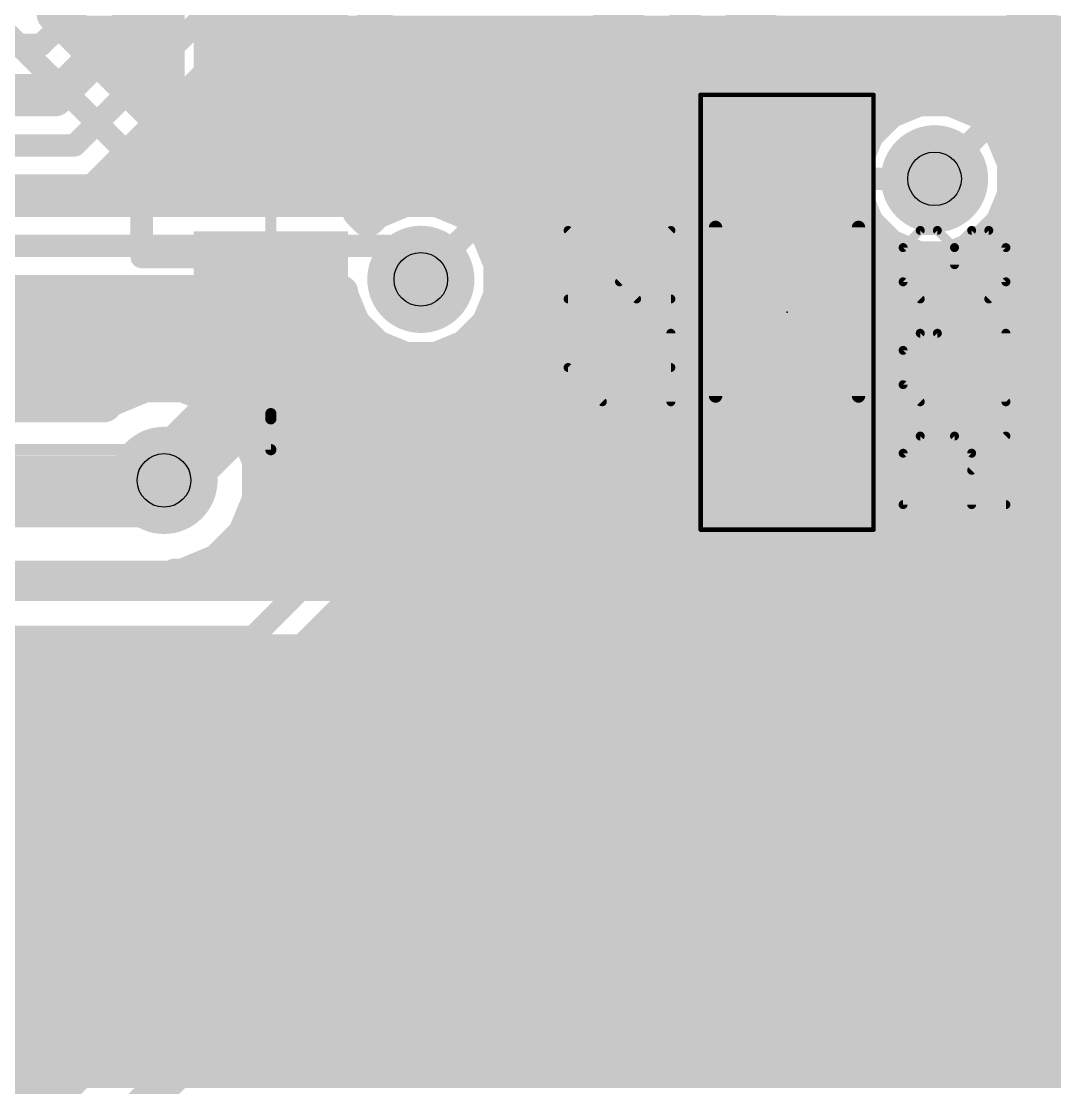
# Model space of a CAD drawing. Extents: x 0 to 10.8, y 0 to 6.1.
# Drawn here: x 3.0011 to 3.4638, y 1.6081 to 2.0855 of the extents above; entities that cross this region are included whole.
import ezdxf

# ---------------------------------------------------------------- set-up
doc = ezdxf.new("R2010")
doc.units = 0
for name, color, linetype in [('1', 22, 'CONTINUOUS'), ('116', 253, 'CONTINUOUS'), ('16', 175, 'CONTINUOUS'), ('18', 82, 'CONTINUOUS'), ('21', 253, 'CONTINUOUS'), ('23', 7, 'CONTINUOUS'), ('25', 253, 'CONTINUOUS'), ('27', 253, 'CONTINUOUS'), ('29', 253, 'CONTINUOUS'), ('30', 253, 'CONTINUOUS'), ('31', 253, 'CONTINUOUS'), ('35', 253, 'CONTINUOUS'), ('39', 22, 'CONTINUOUS'), ('44', 253, 'CONTINUOUS'), ('51', 253, 'CONTINUOUS')]:
    doc.layers.add(name, color=color, linetype=linetype)

# ---------------------------------------------------------------- blocks, each defined once
blk = doc.blocks.new('RECT')
blk.add_solid([(-0.5, -0.5), (0.5, -0.5), (-0.5, 0.5), (0.5, 0.5)])
blk = doc.blocks.new('ROUNDV')
at = {"const_width": 0.5}
blk.add_lwpolyline([(0, -0.25, 1), (0, 0.25, 1), (0, -0.25)], format="xyb", dxfattribs=at)

msp = doc.modelspace()

# ---------------------------------------------------------------- linework, layer by layer
at = {"layer": '1'}
for points, const_width in [([(3.015996, 2.088697), (3.015996, 2.145087)], 0.016), ([(3.18, 1.97), (3.34, 2.13)], 0.01), ([(3.115, 2.08), (3.115, 2.125)], 0.01), ([(3.296331, 2.116024), (3.186303, 2.005996)], 0.016), ([(3.215996, 1.976303), (3.348697, 2.109)], 0.016), ([(3.066323, 2.094067), (3.066323, 2.057189)], 0.016), ([(3.159343, 2.057189), (3.159343, 2.094067)], 0.016), ([(3.066323, 2.038366), (3.015996, 2.088697)], 0.016), ([(3.024693, 2.08), (3.066323, 2.08)], 0.016), ([(3.159343, 2.08), (3.260307, 2.08)], 0.016), ([(3.319693, 2.08), (3.519, 2.08)], 0.016), ([(2.995, 2.08), (3.055, 2.02)], 0.01), ([(3.112835, 2.07563), (3.115, 2.08)], 0.01), ([(3.115, 2.075), (3.112835, 2.07563)], 0.01), ([(3.115, 2.03), (3.115, 2.075)], 0.01), ([(3.040693, 2.064), (3.066323, 2.064)], 0.016), ([(3.159343, 2.064), (3.244307, 2.064)], 0.016), ([(3.303693, 2.064), (3.519, 2.064)], 0.016), ([(3.066323, 2.057189), (3.072886, 2.05063)], 0.016), ([(3.15278, 2.05063), (3.159343, 2.057189)], 0.016), ([(3.301827, 2.05874), (3.292457, 2.04937)], 0.016), ([(3.386067, 2.05874), (3.301827, 2.05874)], 0.016), ([(3.395437, 2.04937), (3.386067, 2.05874)], 0.016), ([(3.072886, 2.05063), (3.066323, 2.044067)], 0.016), ([(3.159343, 2.044067), (3.15278, 2.05063)], 0.016), ([(3.402835, 2.050996), (3.395437, 2.047929)], 0.016), ([(3.417161, 2.050996), (3.402835, 2.050996)], 0.016), ([(3.43039, 2.045516), (3.417161, 2.050996)], 0.016), ([(3.056693, 2.048), (3.070256, 2.048)], 0.016), ([(3.155409, 2.048), (3.228307, 2.048)], 0.016), ([(3.287693, 2.048), (3.292457, 2.048)], 0.016), ([(3.292457, 2.04937), (3.292457, 1.973122)], 0.016), ([(3.395437, 2.047929), (3.395437, 2.04937)], 0.016), ([(3.395437, 2.048), (3.39561, 2.048)], 0.016), ([(3.424394, 2.048), (3.519, 2.048)], 0.016), ([(3.440516, 2.03539), (3.43039, 2.045516)], 0.016), ([(3.066323, 2.044067), (3.066323, 2.038366)], 0.016), ([(3.159343, 2.007189), (3.159343, 2.044067)], 0.016), ([(3.159343, 2.032), (3.212307, 2.032)], 0.016), ([(3.271693, 2.032), (3.292457, 2.032)], 0.016), ([(3.445996, 2.022161), (3.440516, 2.03539)], 0.016), ([(3.441921, 2.032), (3.519, 2.032)], 0.016), ([(3.112835, 2.02563), (3.115, 2.03)], 0.01), ([(3.445996, 2.007835), (3.445996, 2.022161)], 0.016), ([(3.055, 2.02), (3.055, 1.98)], 0.01), ([(3.159343, 2.016), (3.196307, 2.016)], 0.016), ([(3.255693, 2.016), (3.292457, 2.016)], 0.016), ([(3.343949, 2.011248), (3.345, 2.015)], 0.01), ([(3.345, 2.015), (3.41, 2.015)], 0.01), ([(3.445996, 2.016), (3.519, 2.016)], 0.016), ([(3.15278, 2.000626), (3.159343, 2.007189)], 0.016), ([(3.440516, 1.994606), (3.445996, 2.007835)], 0.016), ([(3.172835, 2.005996), (3.159606, 2.000516)], 0.016), ([(3.186303, 2.005996), (3.172835, 2.005996)], 0.016), ([(3.156248, 1.997157), (3.15278, 2.000626)], 0.016), ([(3.153406, 2), (3.159091, 2)], 0.016), ([(3.159606, 2.000516), (3.156248, 1.997157)], 0.016), ([(3.239693, 2), (3.292457, 2)], 0.016), ([(3.442748, 2), (3.519, 2)], 0.016), ([(3.43039, 1.98448), (3.440516, 1.994606)], 0.016), ([(3.223693, 1.984), (3.292457, 1.984)], 0.016), ([(3.417161, 1.979), (3.43039, 1.98448)], 0.016), ([(3.429228, 1.984), (3.519, 1.984)], 0.016), ([(3.395437, 1.973122), (3.395437, 1.982067)], 0.016), ([(3.395437, 1.982067), (3.402835, 1.979)], 0.016), ([(3.402835, 1.979), (3.417161, 1.979)], 0.016), ([(3.055, 1.98), (3.11, 1.98)], 0.01), ([(3.11, 1.98), (3.112835, 1.97563)], 0.01), ([(3.215996, 1.962835), (3.215996, 1.976303)], 0.016), ([(3.292457, 1.973122), (3.301827, 1.963752)], 0.016), ([(3.386067, 1.963752), (3.395437, 1.973122)], 0.016), ([(3.215996, 1.968), (3.297579, 1.968)], 0.016), ([(3.390315, 1.968), (3.519, 1.968)], 0.016), ([(3.210516, 1.949606), (3.215996, 1.962835)], 0.016), ([(3.301827, 1.963752), (3.386067, 1.963752)], 0.016), ([(3.20039, 1.93948), (3.210516, 1.949606)], 0.016), ([(3.211504, 1.952), (3.519, 1.952)], 0.016), ([(3.301827, 1.946772), (3.292457, 1.937402)], 0.016), ([(3.386067, 1.946772), (3.301827, 1.946772)], 0.016), ([(3.395437, 1.937402), (3.386067, 1.946772)], 0.016), ([(3.166343, 1.906035), (3.166343, 1.936693)], 0.016), ([(3.166343, 1.936693), (3.172835, 1.934)], 0.016), ([(3.166343, 1.936), (3.168012, 1.936)], 0.016), ([(3.187161, 1.934), (3.20039, 1.93948)], 0.016), ([(3.191988, 1.936), (3.292457, 1.936)], 0.016), ([(3.292457, 1.937402), (3.292457, 1.915996)], 0.016), ([(3.395437, 1.861154), (3.395437, 1.937402)], 0.016), ([(3.395437, 1.936), (3.519, 1.936)], 0.016), ([(3.065, 1.88), (3.11, 1.925)], 0.032), ([(3.11, 1.925), (3.112835, 1.92563)], 0.032), ([(3.172835, 1.934), (3.187161, 1.934)], 0.016), ([(3.166343, 1.92), (3.292457, 1.92)], 0.016), ([(3.395437, 1.92), (3.519, 1.92)], 0.016), ([(3.176299, 1.915996), (3.166343, 1.906035)], 0.016), ([(3.193697, 1.915996), (3.176299, 1.915996)], 0.016), ([(3.292457, 1.915996), (3.193697, 1.915996)], 0.016), ([(3.395437, 1.904), (3.519, 1.904)], 0.016), ([(3.34, 1.895), (3.343949, 1.89928)], 0.01), ([(3.185, 1.895), (3.34, 1.895)], 0.01), ([(3.185, 1.89), (3.185, 1.895)], 0.01), ([(3.395437, 1.888), (3.519, 1.888)], 0.016), ([(3.105, 1.81), (3.185, 1.89)], 0.01), ([(3.125996, 1.801299), (3.198697, 1.874)], 0.016), ([(3.198697, 1.874), (3.292457, 1.874)], 0.016), ([(3.292457, 1.874), (3.292457, 1.861154)], 0.016), ([(3.196697, 1.872), (3.292457, 1.872)], 0.016), ([(3.395437, 1.872), (3.533299, 1.872)], 0.016), ([(3.292457, 1.861154), (3.301827, 1.851783)], 0.016), ([(3.386067, 1.851783), (3.395437, 1.861154)], 0.016), ([(3.180697, 1.856), (3.29761, 1.856)], 0.016), ([(3.390283, 1.856), (3.549299, 1.856)], 0.016), ([(3.301827, 1.851783), (3.386067, 1.851783)], 0.016), ([(3.164697, 1.84), (3.565299, 1.84)], 0.016), ([(3.148697, 1.824), (3.581299, 1.824)], 0.016), ([(2.98, 1.81), (3.105, 1.81)], 0.01), ([(3.132697, 1.808), (3.597299, 1.808)], 0.016), ([(3.113697, 1.789), (3.125996, 1.801299)], 0.016), ([(3.116697, 1.792), (3.613299, 1.792)], 0.016), ([(2.988697, 1.789), (3.113697, 1.789)], 0.016), ([(2.41915, 1.776), (3.629299, 1.776)], 0.016), ([(2.43515, 1.76), (3.645299, 1.76)], 0.016), ([(2.45115, 1.744), (3.661299, 1.744)], 0.016), ([(2.46715, 1.728), (3.677299, 1.728)], 0.016), ([(2.48315, 1.712), (3.693299, 1.712)], 0.016), ([(2.49915, 1.696), (3.709299, 1.696)], 0.016), ([(2.51515, 1.68), (3.725299, 1.68)], 0.016), ([(2.53115, 1.664), (4.244433, 1.664)], 0.016), ([(2.54715, 1.648), (4.244433, 1.648)], 0.016), ([(2.56315, 1.632), (4.24852, 1.632)], 0.016), ([(2.57915, 1.616), (4.24613, 1.616)], 0.016)]:
    msp.add_lwpolyline(points, dxfattribs=dict(at, const_width=const_width))
for points, const_width in [([(3.018825, 2.091525, 1), (3.013168, 2.085869)], 0.008), ([(3.011996, 2.088697, 1), (3.019996, 2.088697)], 0.008), ([(3.024693, 2.084, 1), (3.024693, 2.076)], 0.008), ([(3.066323, 2.076, 1), (3.066323, 2.084)], 0.008), ([(3.159343, 2.084, 1), (3.159343, 2.076)], 0.008), ([(3.260307, 2.076, 1), (3.260307, 2.084)], 0.008), ([(3.319693, 2.084, 1), (3.319693, 2.076)], 0.008), ([(3.1125, 2.08, 1), (3.1175, 2.08)], 0.005), ([(3.11724, 2.07889, 1), (3.11276, 2.08111)], 0.005), ([(3.113533, 2.07803, 1), (3.112136, 2.073229)], 0.005), ([(3.110595, 2.07674, 1), (3.115075, 2.07452)], 0.005), ([(3.1175, 2.075, 1), (3.1125, 2.075)], 0.005), ([(3.114302, 2.0726, 1), (3.115698, 2.0774)], 0.005), ([(3.040693, 2.068, 1), (3.040693, 2.06)], 0.008), ([(3.066323, 2.06, 1), (3.066323, 2.068)], 0.008), ([(3.159343, 2.068, 1), (3.159343, 2.06)], 0.008), ([(3.244307, 2.06, 1), (3.244307, 2.068)], 0.008), ([(3.303693, 2.068, 1), (3.303693, 2.06)], 0.008), ([(3.06915, 2.060018, 1), (3.063495, 2.05436)], 0.008), ([(3.16217, 2.05436, 1), (3.156515, 2.060018)], 0.008), ([(3.301827, 2.06274, 1), (3.301827, 2.05474)], 0.008), ([(3.304655, 2.055912, 1), (3.298998, 2.061569)], 0.008), ([(3.388895, 2.061569, 1), (3.383239, 2.055912)], 0.008), ([(3.386067, 2.05474, 1), (3.386067, 2.06274)], 0.008), ([(3.062323, 2.057189, 1), (3.070323, 2.057189)], 0.008), ([(3.075714, 2.047801, 1), (3.070057, 2.053458)], 0.008), ([(3.155608, 2.053458, 1), (3.149951, 2.047801)], 0.008), ([(3.155343, 2.057189, 1), (3.163343, 2.057189)], 0.008), ([(3.402835, 2.054996, 1), (3.402835, 2.046996)], 0.008), ([(3.404367, 2.047301, 1), (3.401303, 2.054691)], 0.008), ([(3.418692, 2.054691, 1), (3.41563, 2.047301)], 0.008), ([(3.417161, 2.046996, 1), (3.417161, 2.054996)], 0.008), ([(3.056693, 2.052, 1), (3.056693, 2.044)], 0.008), ([(3.070058, 2.047801, 1), (3.075713, 2.053459)], 0.008), ([(3.070256, 2.044, 1), (3.070256, 2.052)], 0.008), ([(3.149952, 2.053459, 1), (3.155607, 2.047801)], 0.008), ([(3.155409, 2.052, 1), (3.155409, 2.044)], 0.008), ([(3.228307, 2.044, 1), (3.228307, 2.052)], 0.008), ([(3.287693, 2.052, 1), (3.287693, 2.044)], 0.008), ([(3.289628, 2.052199, 1), (3.295285, 2.046542)], 0.008), ([(3.296457, 2.04937, 1), (3.288457, 2.04937)], 0.008), ([(3.292457, 2.044, 1), (3.292457, 2.052)], 0.008), ([(3.399437, 2.04937, 1), (3.391437, 2.04937)], 0.008), ([(3.395437, 2.052, 1), (3.395437, 2.044)], 0.008), ([(3.393905, 2.051624, 1), (3.396969, 2.044234)], 0.008), ([(3.392609, 2.046542, 1), (3.398265, 2.052199)], 0.008), ([(3.39561, 2.044, 1), (3.39561, 2.052)], 0.008), ([(3.424394, 2.052, 1), (3.424394, 2.044)], 0.008), ([(3.433218, 2.048344, 1), (3.427561, 2.042687)], 0.008), ([(3.428859, 2.04182, 1), (3.431921, 2.049211)], 0.008), ([(3.070323, 2.044067, 1), (3.062323, 2.044067)], 0.008), ([(3.063494, 2.046895, 1), (3.069151, 2.041239)], 0.008), ([(3.163343, 2.044067, 1), (3.155343, 2.044067)], 0.008), ([(3.156514, 2.041239, 1), (3.162171, 2.046895)], 0.008), ([(3.391437, 2.047929, 1), (3.399437, 2.047929)], 0.008), ([(3.063494, 2.035538, 1), (3.069151, 2.041194)], 0.008), ([(3.062323, 2.038366, 1), (3.070323, 2.038366)], 0.008), ([(3.159343, 2.036, 1), (3.159343, 2.028)], 0.008), ([(3.212307, 2.028, 1), (3.212307, 2.036)], 0.008), ([(3.271693, 2.036, 1), (3.271693, 2.028)], 0.008), ([(3.292457, 2.028, 1), (3.292457, 2.036)], 0.008), ([(3.444211, 2.036921, 1), (3.43682, 2.033859)], 0.008), ([(3.437687, 2.032561, 1), (3.443344, 2.038218)], 0.008), ([(3.441921, 2.036, 1), (3.441921, 2.028)], 0.008), ([(3.11724, 2.02889, 1), (3.11276, 2.03111)], 0.005), ([(3.110595, 2.02674, 1), (3.115075, 2.02452)], 0.005), ([(3.1125, 2.03, 1), (3.1175, 2.03)], 0.005), ([(3.449996, 2.022161, 1), (3.441996, 2.022161)], 0.008), ([(3.0575, 2.02, 1), (3.0525, 2.02)], 0.005), ([(3.442301, 2.02063, 1), (3.449691, 2.023692)], 0.008), ([(3.053232, 2.018232, 1), (3.056768, 2.021768)], 0.005), ([(3.159343, 2.02, 1), (3.159343, 2.012)], 0.008), ([(3.196307, 2.012, 1), (3.196307, 2.02)], 0.008), ([(3.255693, 2.02, 1), (3.255693, 2.012)], 0.008), ([(3.292457, 2.012, 1), (3.292457, 2.02)], 0.008), ([(3.345, 2.0175, 1), (3.345, 2.0125)], 0.005), ([(3.347407, 2.014326, 1), (3.342593, 2.015674)], 0.005), ([(3.41, 2.0125, 1), (3.41, 2.0175)], 0.005), ([(3.445996, 2.02, 1), (3.445996, 2.012)], 0.008), ([(3.162171, 2.004361, 1), (3.156514, 2.010017)], 0.008), ([(3.449691, 2.006304, 1), (3.442301, 2.009366)], 0.008), ([(3.155343, 2.007189, 1), (3.163343, 2.007189)], 0.008), ([(3.172835, 2.009996, 1), (3.172835, 2.001996)], 0.008), ([(3.174366, 2.002301, 1), (3.171304, 2.009691)], 0.008), ([(3.183475, 2.008824, 1), (3.189132, 2.003168)], 0.008), ([(3.186303, 2.001996, 1), (3.186303, 2.009996)], 0.008), ([(3.341542, 2.011922, 1), (3.346356, 2.010574)], 0.005), ([(3.441996, 2.007835, 1), (3.449996, 2.007835)], 0.008), ([(3.155608, 2.003454, 1), (3.149951, 1.997798)], 0.008), ([(3.149951, 2.003454, 1), (3.155608, 1.997798)], 0.008), ([(3.153406, 2.004, 1), (3.153406, 1.996)], 0.008), ([(3.158075, 2.004211, 1), (3.161137, 1.99682)], 0.008), ([(3.162435, 1.997687, 1), (3.156778, 2.003344)], 0.008), ([(3.159091, 1.996, 1), (3.159091, 2.004)], 0.008), ([(3.239693, 2.004, 1), (3.239693, 1.996)], 0.008), ([(3.292457, 1.996, 1), (3.292457, 2.004)], 0.008), ([(3.442748, 2.004, 1), (3.442748, 1.996)], 0.008), ([(3.15342, 1.999986, 1), (3.159076, 1.994329)], 0.008), ([(3.15342, 1.994329, 1), (3.159076, 1.999986)], 0.008), ([(3.443344, 1.991778, 1), (3.437687, 1.997435)], 0.008), ([(3.43682, 1.996137, 1), (3.444211, 1.993075)], 0.008), ([(3.223693, 1.988, 1), (3.223693, 1.98)], 0.008), ([(3.292457, 1.98, 1), (3.292457, 1.988)], 0.008), ([(3.429228, 1.988, 1), (3.429228, 1.98)], 0.008), ([(3.427561, 1.987309, 1), (3.433218, 1.981652)], 0.008), ([(3.431921, 1.980785, 1), (3.428859, 1.988176)], 0.008), ([(3.399437, 1.982067, 1), (3.391437, 1.982067)], 0.008), ([(3.396969, 1.985762, 1), (3.393905, 1.978372)], 0.008), ([(3.402835, 1.983, 1), (3.402835, 1.975)], 0.008), ([(3.401303, 1.975305, 1), (3.404367, 1.982695)], 0.008), ([(3.41563, 1.982695, 1), (3.418692, 1.975305)], 0.008), ([(3.417161, 1.975, 1), (3.417161, 1.983)], 0.008), ([(3.055, 1.9825, 1), (3.055, 1.9775)], 0.005), ([(3.0525, 1.98, 1), (3.0575, 1.98)], 0.005), ([(3.112097, 1.98136, 1), (3.107903, 1.97864)], 0.005), ([(3.11, 1.9775, 1), (3.11, 1.9825)], 0.005), ([(3.219996, 1.976303, 1), (3.211996, 1.976303)], 0.008), ([(3.213168, 1.979132, 1), (3.218824, 1.973475)], 0.008), ([(3.110737, 1.974269, 1), (3.114932, 1.97699)], 0.005), ([(3.295285, 1.97595, 1), (3.289628, 1.970294)], 0.008), ([(3.288457, 1.973122, 1), (3.296457, 1.973122)], 0.008), ([(3.391437, 1.973122, 1), (3.399437, 1.973122)], 0.008), ([(3.398265, 1.970294, 1), (3.392609, 1.97595)], 0.008), ([(3.178232, 1.971768, 1), (3.181768, 1.968232)], 0.005), ([(3.215996, 1.972, 1), (3.215996, 1.964)], 0.008), ([(3.297579, 1.964, 1), (3.297579, 1.972)], 0.008), ([(3.390315, 1.972, 1), (3.390315, 1.964)], 0.008), ([(3.219691, 1.961304, 1), (3.212301, 1.964366)], 0.008), ([(3.301827, 1.967752, 1), (3.301827, 1.959752)], 0.008), ([(3.298998, 1.960924, 1), (3.304655, 1.96658)], 0.008), ([(3.383239, 1.96658, 1), (3.388895, 1.960924)], 0.008), ([(3.386067, 1.959752, 1), (3.386067, 1.967752)], 0.008), ([(3.211996, 1.962835, 1), (3.219996, 1.962835)], 0.008), ([(3.211504, 1.956, 1), (3.211504, 1.948)], 0.008), ([(3.213344, 1.946778, 1), (3.207687, 1.952435)], 0.008), ([(3.20682, 1.951137, 1), (3.214211, 1.948075)], 0.008), ([(3.301827, 1.950772, 1), (3.301827, 1.942772)], 0.008), ([(3.304655, 1.943943, 1), (3.298998, 1.9496)], 0.008), ([(3.388895, 1.9496, 1), (3.383239, 1.943943)], 0.008), ([(3.386067, 1.942772, 1), (3.386067, 1.950772)], 0.008), ([(3.167875, 1.940388, 1), (3.16481, 1.932998)], 0.008), ([(3.170343, 1.936693, 1), (3.162343, 1.936693)], 0.008), ([(3.166343, 1.94, 1), (3.166343, 1.932)], 0.008), ([(3.168012, 1.932, 1), (3.168012, 1.94)], 0.008), ([(3.191988, 1.94, 1), (3.191988, 1.932)], 0.008), ([(3.197561, 1.942309, 1), (3.203218, 1.936652)], 0.008), ([(3.201921, 1.935785, 1), (3.198859, 1.943176)], 0.008), ([(3.289628, 1.94023, 1), (3.295285, 1.934573)], 0.008), ([(3.296457, 1.937402, 1), (3.288457, 1.937402)], 0.008), ([(3.292457, 1.932, 1), (3.292457, 1.94)], 0.008), ([(3.399437, 1.937402, 1), (3.391437, 1.937402)], 0.008), ([(3.395437, 1.94, 1), (3.395437, 1.932)], 0.008), ([(3.392609, 1.934573, 1), (3.398265, 1.94023)], 0.008), ([(3.108265, 1.932809, 1), (3.111735, 1.917191)], 0.016), ([(3.115657, 1.919343, 1), (3.104343, 1.930657)], 0.016), ([(3.11457, 1.91782, 1), (3.111099, 1.933439)], 0.016), ([(3.172835, 1.938, 1), (3.172835, 1.93)], 0.008), ([(3.171302, 1.930305, 1), (3.174367, 1.937695)], 0.008), ([(3.18563, 1.937695, 1), (3.188692, 1.930305)], 0.008), ([(3.187161, 1.93, 1), (3.187161, 1.938)], 0.008), ([(3.166343, 1.924, 1), (3.166343, 1.916)], 0.008), ([(3.292457, 1.916, 1), (3.292457, 1.924)], 0.008), ([(3.395437, 1.924, 1), (3.395437, 1.916)], 0.008), ([(3.176299, 1.919996, 1), (3.176299, 1.911996)], 0.008), ([(3.179128, 1.913168, 1), (3.17347, 1.918824)], 0.008), ([(3.193697, 1.919996, 1), (3.193697, 1.911996)], 0.008), ([(3.193697, 1.911996, 1), (3.193697, 1.919996)], 0.008), ([(3.288457, 1.915996, 1), (3.296457, 1.915996)], 0.008), ([(3.292457, 1.911996, 1), (3.292457, 1.919996)], 0.008), ([(3.163514, 1.908863, 1), (3.169172, 1.903208)], 0.008), ([(3.162343, 1.906035, 1), (3.170343, 1.906035)], 0.008), ([(3.395437, 1.908, 1), (3.395437, 1.9)], 0.008), ([(3.345786, 1.897584, 1), (3.342111, 1.900975)], 0.005), ([(3.185, 1.8975, 1), (3.185, 1.8925)], 0.005), ([(3.1875, 1.895, 1), (3.1825, 1.895)], 0.005), ([(3.338163, 1.896695, 1), (3.341837, 1.893305)], 0.005), ([(3.34, 1.8925, 1), (3.34, 1.8975)], 0.005), ([(3.395437, 1.892, 1), (3.395437, 1.884)], 0.008), ([(3.059343, 1.885657, 1), (3.070657, 1.874343)], 0.016), ([(3.1825, 1.89, 1), (3.1875, 1.89)], 0.005), ([(3.186768, 1.888232, 1), (3.183232, 1.891768)], 0.005), ([(3.198697, 1.878, 1), (3.198697, 1.87)], 0.008), ([(3.201525, 1.871172, 1), (3.195868, 1.876828)], 0.008), ([(3.296457, 1.874, 1), (3.288457, 1.874)], 0.008), ([(3.292457, 1.87, 1), (3.292457, 1.878)], 0.008), ([(3.196697, 1.876, 1), (3.196697, 1.868)], 0.008), ([(3.292457, 1.868, 1), (3.292457, 1.876)], 0.008), ([(3.395437, 1.876, 1), (3.395437, 1.868)], 0.008), ([(3.295285, 1.863982, 1), (3.289628, 1.858325)], 0.008), ([(3.398265, 1.858325, 1), (3.392609, 1.863982)], 0.008), ([(3.180697, 1.86, 1), (3.180697, 1.852)], 0.008), ([(3.288457, 1.861154, 1), (3.296457, 1.861154)], 0.008), ([(3.29761, 1.852, 1), (3.29761, 1.86)], 0.008), ([(3.390283, 1.86, 1), (3.390283, 1.852)], 0.008), ([(3.391437, 1.861154, 1), (3.399437, 1.861154)], 0.008), ([(3.301827, 1.855783, 1), (3.301827, 1.847783)], 0.008), ([(3.298998, 1.848955, 1), (3.304655, 1.854612)], 0.008), ([(3.383239, 1.854612, 1), (3.388895, 1.848955)], 0.008), ([(3.386067, 1.847783, 1), (3.386067, 1.855783)], 0.008), ([(3.164697, 1.844, 1), (3.164697, 1.836)], 0.008), ([(3.148697, 1.828, 1), (3.148697, 1.82)], 0.008), ([(3.105, 1.8075, 1), (3.105, 1.8125)], 0.005), ([(3.132697, 1.812, 1), (3.132697, 1.804)], 0.008), ([(3.103232, 1.811768, 1), (3.106768, 1.808232)], 0.005), ([(3.123168, 1.804128, 1), (3.128824, 1.798471)], 0.008), ([(3.128824, 1.798471, 1), (3.123168, 1.804128)], 0.008), ([(3.116697, 1.796, 1), (3.116697, 1.788)], 0.008), ([(3.110868, 1.791828, 1), (3.116525, 1.786172)], 0.008), ([(3.113697, 1.785, 1), (3.113697, 1.793)], 0.008)]:
    msp.add_lwpolyline(points, format="xyb", dxfattribs=dict(at, const_width=const_width))
at = {"layer": '116', "const_width": 0.008071}
for points in [[(3.41, 2.005079, 1), (3.41, 2.024921, 1), (3.41, 2.005079)], [(3.18, 1.960079, 1), (3.18, 1.979921, 1), (3.18, 1.960079)], [(3.065, 1.870079, 1), (3.065, 1.889921, 1), (3.065, 1.870079)]]:
    msp.add_lwpolyline(points, format="xyb", dxfattribs=at)
at = {"layer": '16'}
for points, const_width in [([(3.01, 2.075), (3.67, 2.735)], 0.01), ([(3.030996, 2.066299), (3.678697, 2.714)], 0.016), ([(3.159, 2.193697), (3.016299, 2.050996)], 0.016), ([(3.025, 2.03), (3.18, 2.185)], 0.01), ([(3.033697, 2.009), (3.188697, 2.164)], 0.016), ([(3.499, 2.133697), (3.416299, 2.050996)], 0.016), ([(3.41, 2.015), (3.52, 2.125)], 0.01), ([(3.445996, 2.021299), (3.528697, 2.104)], 0.016), ([(3.044697, 2.08), (3.045303, 2.08)], 0.016), ([(3.104697, 2.08), (3.445303, 2.08)], 0.016), ([(1.79, 2.075), (3.01, 2.075)], 0.01), ([(3.018697, 2.054), (3.030996, 2.066299)], 0.016), ([(3.028697, 2.064), (3.029303, 2.064)], 0.016), ([(3.088697, 2.064), (3.429303, 2.064)], 0.016), ([(1.798697, 2.054), (3.018697, 2.054)], 0.016), ([(3.016299, 2.050996), (2.451299, 2.050996)], 0.016), ([(3.402835, 2.050996), (3.389606, 2.045516)], 0.016), ([(3.416299, 2.050996), (3.402835, 2.050996)], 0.016), ([(3.072697, 2.048), (3.395606, 2.048)], 0.016), ([(3.389606, 2.045516), (3.37948, 2.03539)], 0.016), ([(3.056697, 2.032), (3.378079, 2.032)], 0.016), ([(3.37948, 2.03539), (3.374, 2.022161)], 0.016), ([(3.647949, 2.033102), (3.448843, 1.833996)], 0.016), ([(3.456697, 2.032), (3.646846, 2.032)], 0.016), ([(2.46, 2.03), (3.025, 2.03)], 0.01), ([(3.374, 2.022161), (3.374, 2.007835)], 0.016), ([(3.445996, 2.007835), (3.445996, 2.021299)], 0.016), ([(3.68, 2.01), (3.465, 1.795)], 0.032), ([(3.040697, 2.016), (3.374, 2.016)], 0.016), ([(3.445996, 2.016), (3.630846, 2.016)], 0.016), ([(2.468697, 2.009), (3.016299, 2.009)], 0.016), ([(3.016299, 2.009), (3.033697, 2.009)], 0.016), ([(3.374, 2.007835), (3.37948, 1.994606)], 0.016), ([(3.440516, 1.994606), (3.445996, 2.007835)], 0.016), ([(3.156299, 2.005996), (2.852161, 2.005996)], 0.016), ([(3.172835, 2.005996), (3.156299, 2.005996)], 0.016), ([(3.187161, 2.005996), (3.172835, 2.005996)], 0.016), ([(3.20039, 2.000516), (3.187161, 2.005996)], 0.016), ([(3.210516, 1.99039), (3.20039, 2.000516)], 0.016), ([(3.200906, 2), (3.377244, 2)], 0.016), ([(3.442748, 2), (3.614846, 2)], 0.016), ([(3.37948, 1.994606), (3.389606, 1.98448)], 0.016), ([(3.43039, 1.98448), (3.440516, 1.994606)], 0.016), ([(3.215996, 1.977161), (3.210516, 1.99039)], 0.016), ([(3.213165, 1.984), (3.390764, 1.984)], 0.016), ([(3.389606, 1.98448), (3.402835, 1.979)], 0.016), ([(3.417161, 1.979), (3.43039, 1.98448)], 0.016), ([(3.429228, 1.984), (3.598846, 1.984)], 0.016), ([(2.86, 1.985), (3.165, 1.985)], 0.01), ([(3.165, 1.985), (3.18, 1.97)], 0.01), ([(3.402835, 1.979), (3.417161, 1.979)], 0.016), ([(3.215996, 1.962835), (3.215996, 1.977161)], 0.016), ([(2.880996, 1.964), (3.144, 1.964)], 0.016), ([(3.144, 1.964), (3.144, 1.962835)], 0.016), ([(3.215996, 1.968), (3.582846, 1.968)], 0.016), ([(3.144, 1.962835), (3.14948, 1.949606)], 0.016), ([(3.210516, 1.949606), (3.215996, 1.962835)], 0.016), ([(2.876504, 1.952), (3.148488, 1.952)], 0.016), ([(3.14948, 1.949606), (3.159606, 1.93948)], 0.016), ([(3.20039, 1.93948), (3.210516, 1.949606)], 0.016), ([(3.211504, 1.952), (3.566846, 1.952)], 0.016), ([(2.856988, 1.936), (3.168004, 1.936)], 0.016), ([(3.159606, 1.93948), (3.172835, 1.934)], 0.016), ([(3.187161, 1.934), (3.20039, 1.93948)], 0.016), ([(3.191988, 1.936), (3.550846, 1.936)], 0.016), ([(3.172835, 1.934), (3.187161, 1.934)], 0.016), ([(3.056445, 1.922996), (3.040642, 1.916449)], 0.016), ([(3.073551, 1.922996), (3.056445, 1.922996)], 0.016), ([(3.089354, 1.916449), (3.073551, 1.922996)], 0.016), ([(2.77015, 1.92), (3.049217, 1.92)], 0.016), ([(3.040642, 1.916449), (3.038189, 1.913996)], 0.016), ([(3.080783, 1.92), (3.534846, 1.92)], 0.016), ([(3.101449, 1.904354), (3.089354, 1.916449)], 0.016), ([(3.038189, 1.913996), (2.776154, 1.913996)], 0.016), ([(3.107996, 1.888551), (3.101449, 1.904354)], 0.016), ([(3.101598, 1.904), (3.518846, 1.904)], 0.016), ([(3.06, 1.875), (3.065, 1.88)], 0.032), ([(3.107996, 1.871445), (3.107996, 1.888551)], 0.016), ([(3.107996, 1.888), (3.502846, 1.888)], 0.016), ([(2.76, 1.875), (3.06, 1.875)], 0.032), ([(3.101449, 1.855642), (3.107996, 1.871445)], 0.016), ([(3.107996, 1.872), (3.486846, 1.872)], 0.016), ([(3.089354, 1.843547), (3.101449, 1.855642)], 0.016), ([(3.101594, 1.856), (3.470846, 1.856)], 0.016), ([(3.073551, 1.837), (3.089354, 1.843547)], 0.016), ([(3.080791, 1.84), (3.454846, 1.84)], 0.016), ([(2.767756, 1.836), (3.067756, 1.836)], 0.016), ([(3.067756, 1.836), (3.070169, 1.837)], 0.016), ([(3.070169, 1.837), (3.073551, 1.837)], 0.016), ([(3.448843, 1.833996), (2.293689, 1.833996)], 0.016), ([(3.465, 1.795), (1.605, 1.795)], 0.032), ([(1.623205, 1.756), (3.10085, 1.756)], 0.016), ([(3.10085, 1.756), (2.924496, 1.57965)], 0.016), ([(2.91, 1.51), (3.145, 1.745)], 0.032), ([(3.145, 1.745), (3.485, 1.745)], 0.032), ([(1.488697, 1.744), (3.08885, 1.744)], 0.016), ([(1.472697, 1.728), (3.07285, 1.728)], 0.016), ([(1.456697, 1.712), (3.05685, 1.712)], 0.016), ([(2.988276, 1.533122), (3.161154, 1.706)], 0.016), ([(3.161154, 1.706), (3.47724, 1.706)], 0.016), ([(1.440697, 1.696), (3.04085, 1.696)], 0.016), ([(3.151154, 1.696), (4.244433, 1.696)], 0.016), ([(1.424697, 1.68), (3.02485, 1.68)], 0.016), ([(3.135154, 1.68), (4.244433, 1.68)], 0.016), ([(1.408697, 1.664), (3.00885, 1.664)], 0.016), ([(3.119154, 1.664), (4.244433, 1.664)], 0.016), ([(3.103154, 1.648), (4.244433, 1.648)], 0.016), ([(3.087154, 1.632), (4.24852, 1.632)], 0.016), ([(3.071154, 1.616), (4.24613, 1.616)], 0.016)]:
    msp.add_lwpolyline(points, dxfattribs=dict(at, const_width=const_width))
for points, const_width in [([(3.044697, 2.084, 1), (3.044697, 2.076)], 0.008), ([(3.045303, 2.076, 1), (3.045303, 2.084)], 0.008), ([(3.104697, 2.084, 1), (3.104697, 2.076)], 0.008), ([(3.445303, 2.076, 1), (3.445303, 2.084)], 0.008), ([(3.008232, 2.076768, 1), (3.011768, 2.073232)], 0.005), ([(3.01, 2.0725, 1), (3.01, 2.0775)], 0.005), ([(3.028168, 2.069128, 1), (3.033824, 2.063471)], 0.008), ([(3.033824, 2.063471, 1), (3.028168, 2.069128)], 0.008), ([(3.028697, 2.068, 1), (3.028697, 2.06)], 0.008), ([(3.029303, 2.06, 1), (3.029303, 2.068)], 0.008), ([(3.088697, 2.068, 1), (3.088697, 2.06)], 0.008), ([(3.429303, 2.06, 1), (3.429303, 2.068)], 0.008), ([(3.013471, 2.053824, 1), (3.019128, 2.048168)], 0.008), ([(3.015868, 2.056828, 1), (3.021525, 2.051172)], 0.008), ([(3.016299, 2.046996, 1), (3.016299, 2.054996)], 0.008), ([(3.018697, 2.05, 1), (3.018697, 2.058)], 0.008), ([(3.402835, 2.054996, 1), (3.402835, 2.046996)], 0.008), ([(3.404366, 2.047301, 1), (3.401304, 2.054691)], 0.008), ([(3.413471, 2.053824, 1), (3.419128, 2.048168)], 0.008), ([(3.416299, 2.046996, 1), (3.416299, 2.054996)], 0.008), ([(3.072697, 2.052, 1), (3.072697, 2.044)], 0.008), ([(3.388075, 2.049211, 1), (3.391137, 2.04182)], 0.008), ([(3.392435, 2.042687, 1), (3.386778, 2.048344)], 0.008), ([(3.395606, 2.044, 1), (3.395606, 2.052)], 0.008), ([(3.056697, 2.036, 1), (3.056697, 2.028)], 0.008), ([(3.376652, 2.038218, 1), (3.382309, 2.032561)], 0.008), ([(3.383176, 2.033859, 1), (3.375785, 2.036921)], 0.008), ([(3.378079, 2.028, 1), (3.378079, 2.036)], 0.008), ([(3.456697, 2.036, 1), (3.456697, 2.028)], 0.008), ([(3.023232, 2.031768, 1), (3.026768, 2.028232)], 0.005), ([(3.025, 2.0275, 1), (3.025, 2.0325)], 0.005), ([(3.378, 2.022161, 1), (3.37, 2.022161)], 0.008), ([(3.449996, 2.021299, 1), (3.441996, 2.021299)], 0.008), ([(3.370305, 2.023692, 1), (3.377695, 2.02063)], 0.008), ([(3.443168, 2.024128, 1), (3.448824, 2.018471)], 0.008), ([(3.040697, 2.02, 1), (3.040697, 2.012)], 0.008), ([(3.374, 2.012, 1), (3.374, 2.02)], 0.008), ([(3.445996, 2.02, 1), (3.445996, 2.012)], 0.008), ([(3.016299, 2.013, 1), (3.016299, 2.005)], 0.008), ([(3.016299, 2.005, 1), (3.016299, 2.013)], 0.008), ([(3.030868, 2.011828, 1), (3.036525, 2.006172)], 0.008), ([(3.033697, 2.005, 1), (3.033697, 2.013)], 0.008), ([(3.377695, 2.009366, 1), (3.370305, 2.006304)], 0.008), ([(3.408232, 2.016768, 1), (3.411768, 2.013232)], 0.005), ([(3.449691, 2.006304, 1), (3.442301, 2.009366)], 0.008), ([(3.156299, 2.009996, 1), (3.156299, 2.001996)], 0.008), ([(3.156299, 2.001996, 1), (3.156299, 2.009996)], 0.008), ([(3.172835, 2.009996, 1), (3.172835, 2.001996)], 0.008), ([(3.172835, 2.001996, 1), (3.172835, 2.009996)], 0.008), ([(3.188692, 2.009691, 1), (3.18563, 2.002301)], 0.008), ([(3.187161, 2.001996, 1), (3.187161, 2.009996)], 0.008), ([(3.37, 2.007835, 1), (3.378, 2.007835)], 0.008), ([(3.441996, 2.007835, 1), (3.449996, 2.007835)], 0.008), ([(3.203218, 2.003344, 1), (3.197561, 1.997687)], 0.008), ([(3.200906, 2.004, 1), (3.200906, 1.996)], 0.008), ([(3.198859, 1.99682, 1), (3.201921, 2.004211)], 0.008), ([(3.377244, 1.996, 1), (3.377244, 2.004)], 0.008), ([(3.442748, 2.004, 1), (3.442748, 1.996)], 0.008), ([(3.382309, 1.997435, 1), (3.376652, 1.991778)], 0.008), ([(3.443344, 1.991778, 1), (3.437687, 1.997435)], 0.008), ([(3.214211, 1.991921, 1), (3.20682, 1.988859)], 0.008), ([(3.207687, 1.987561, 1), (3.213344, 1.993218)], 0.008), ([(3.375785, 1.993075, 1), (3.383176, 1.996137)], 0.008), ([(3.43682, 1.996137, 1), (3.444211, 1.993075)], 0.008), ([(3.213165, 1.988, 1), (3.213165, 1.98)], 0.008), ([(3.391137, 1.988176, 1), (3.388075, 1.980785)], 0.008), ([(3.386778, 1.981652, 1), (3.392435, 1.987309)], 0.008), ([(3.390764, 1.98, 1), (3.390764, 1.988)], 0.008), ([(3.429228, 1.988, 1), (3.429228, 1.98)], 0.008), ([(3.427561, 1.987309, 1), (3.433218, 1.981652)], 0.008), ([(3.431921, 1.980785, 1), (3.428859, 1.988176)], 0.008), ([(3.166768, 1.986768, 1), (3.163232, 1.983232)], 0.005), ([(3.165, 1.9825, 1), (3.165, 1.9875)], 0.005), ([(3.402835, 1.983, 1), (3.402835, 1.975)], 0.008), ([(3.401304, 1.975305, 1), (3.404366, 1.982695)], 0.008), ([(3.41563, 1.982695, 1), (3.418692, 1.975305)], 0.008), ([(3.417161, 1.975, 1), (3.417161, 1.983)], 0.008), ([(3.219996, 1.977161, 1), (3.211996, 1.977161)], 0.008), ([(3.212301, 1.97563, 1), (3.219691, 1.978692)], 0.008), ([(3.148, 1.964, 1), (3.14, 1.964)], 0.008), ([(3.144, 1.96, 1), (3.144, 1.968)], 0.008), ([(3.178232, 1.968232, 1), (3.181768, 1.971768)], 0.005), ([(3.215996, 1.972, 1), (3.215996, 1.964)], 0.008), ([(3.147695, 1.964366, 1), (3.140305, 1.961304)], 0.008), ([(3.219691, 1.961304, 1), (3.212301, 1.964366)], 0.008), ([(3.14, 1.962835, 1), (3.148, 1.962835)], 0.008), ([(3.211996, 1.962835, 1), (3.219996, 1.962835)], 0.008), ([(3.152309, 1.952435, 1), (3.146652, 1.946778)], 0.008), ([(3.148488, 1.948, 1), (3.148488, 1.956)], 0.008), ([(3.211504, 1.956, 1), (3.211504, 1.948)], 0.008), ([(3.213344, 1.946778, 1), (3.207687, 1.952435)], 0.008), ([(3.145785, 1.948075, 1), (3.153176, 1.951137)], 0.008), ([(3.20682, 1.951137, 1), (3.214211, 1.948075)], 0.008), ([(3.161137, 1.943176, 1), (3.158075, 1.935785)], 0.008), ([(3.156778, 1.936652, 1), (3.162435, 1.942309)], 0.008), ([(3.168004, 1.932, 1), (3.168004, 1.94)], 0.008), ([(3.191988, 1.94, 1), (3.191988, 1.932)], 0.008), ([(3.197561, 1.942309, 1), (3.203218, 1.936652)], 0.008), ([(3.201921, 1.935785, 1), (3.198859, 1.943176)], 0.008), ([(3.172835, 1.938, 1), (3.172835, 1.93)], 0.008), ([(3.171304, 1.930305, 1), (3.174366, 1.937695)], 0.008), ([(3.18563, 1.937695, 1), (3.188692, 1.930305)], 0.008), ([(3.187161, 1.93, 1), (3.187161, 1.938)], 0.008), ([(3.056445, 1.926996, 1), (3.056445, 1.918996)], 0.008), ([(3.057976, 1.919301, 1), (3.054914, 1.926691)], 0.008), ([(3.075082, 1.926691, 1), (3.07202, 1.919301)], 0.008), ([(3.073551, 1.918996, 1), (3.073551, 1.926996)], 0.008), ([(3.039111, 1.920144, 1), (3.042173, 1.912753)], 0.008), ([(3.04347, 1.91362, 1), (3.037813, 1.919277)], 0.008), ([(3.049217, 1.916, 1), (3.049217, 1.924)], 0.008), ([(3.080783, 1.924, 1), (3.080783, 1.916)], 0.008), ([(3.092183, 1.919277, 1), (3.086526, 1.91362)], 0.008), ([(3.087823, 1.912753, 1), (3.090885, 1.920144)], 0.008), ([(3.035361, 1.916824, 1), (3.041017, 1.911168)], 0.008), ([(3.038189, 1.909996, 1), (3.038189, 1.917996)], 0.008), ([(3.105144, 1.905885, 1), (3.097753, 1.902823)], 0.008), ([(3.101598, 1.908, 1), (3.101598, 1.9)], 0.008), ([(3.09862, 1.901526, 1), (3.104277, 1.907183)], 0.008), ([(3.070657, 1.874343, 1), (3.059343, 1.885657)], 0.016), ([(3.111996, 1.888551, 1), (3.103996, 1.888551)], 0.008), ([(3.107996, 1.892, 1), (3.107996, 1.884)], 0.008), ([(3.06, 1.867, 1), (3.06, 1.883)], 0.016), ([(3.104301, 1.88702, 1), (3.111691, 1.890082)], 0.008), ([(3.054343, 1.880657, 1), (3.065657, 1.869343)], 0.016), ([(3.107996, 1.876, 1), (3.107996, 1.868)], 0.008), ([(3.111691, 1.869914, 1), (3.104301, 1.872976)], 0.008), ([(3.103996, 1.871445, 1), (3.111996, 1.871445)], 0.008), ([(3.101594, 1.86, 1), (3.101594, 1.852)], 0.008), ([(3.104277, 1.852813, 1), (3.09862, 1.85847)], 0.008), ([(3.097753, 1.857173, 1), (3.105144, 1.854111)], 0.008), ([(3.080791, 1.844, 1), (3.080791, 1.836)], 0.008), ([(3.086526, 1.846376, 1), (3.092183, 1.840719)], 0.008), ([(3.090885, 1.839852, 1), (3.087823, 1.847243)], 0.008), ([(3.454846, 1.836, 1), (3.454846, 1.844)], 0.008), ([(3.066225, 1.839695, 1), (3.069287, 1.832305)], 0.008), ([(3.070169, 1.841, 1), (3.070169, 1.833)], 0.008), ([(3.067756, 1.832, 1), (3.067756, 1.84)], 0.008), ([(3.0717, 1.833305, 1), (3.068638, 1.840695)], 0.008), ([(3.07202, 1.840695, 1), (3.075082, 1.833305)], 0.008), ([(3.073551, 1.833, 1), (3.073551, 1.841)], 0.008), ([(3.446014, 1.836824, 1), (3.451671, 1.831168)], 0.008), ([(3.448843, 1.829996, 1), (3.448843, 1.837996)], 0.008), ([(3.465, 1.787, 1), (3.465, 1.803)], 0.016), ([(3.459343, 1.800657, 1), (3.470657, 1.789343)], 0.016), ([(3.103679, 1.753172, 1), (3.098022, 1.758828)], 0.008), ([(3.10085, 1.752, 1), (3.10085, 1.76)], 0.008), ([(3.145, 1.753, 1), (3.145, 1.737)], 0.016), ([(3.150657, 1.739343, 1), (3.139343, 1.750657)], 0.016), ([(3.08885, 1.74, 1), (3.08885, 1.748)], 0.008), ([(3.07285, 1.724, 1), (3.07285, 1.732)], 0.008), ([(3.05685, 1.708, 1), (3.05685, 1.716)], 0.008), ([(3.161154, 1.71, 1), (3.161154, 1.702)], 0.008), ([(3.163982, 1.703172, 1), (3.158325, 1.708828)], 0.008), ([(3.04085, 1.692, 1), (3.04085, 1.7)], 0.008), ([(3.151154, 1.7, 1), (3.151154, 1.692)], 0.008), ([(3.02485, 1.676, 1), (3.02485, 1.684)], 0.008), ([(3.135154, 1.684, 1), (3.135154, 1.676)], 0.008), ([(3.00885, 1.66, 1), (3.00885, 1.668)], 0.008), ([(3.119154, 1.668, 1), (3.119154, 1.66)], 0.008), ([(3.103154, 1.652, 1), (3.103154, 1.644)], 0.008), ([(3.087154, 1.636, 1), (3.087154, 1.628)], 0.008), ([(3.071154, 1.62, 1), (3.071154, 1.612)], 0.008)]:
    msp.add_lwpolyline(points, format="xyb", dxfattribs=dict(at, const_width=const_width))
at = {"layer": '21', "const_width": 0.005}
for points in [[(3.112835, 2.292165), (3.112835, 1.909882)], [(3.112835, 1.909882), (3.112835, 1.90752)], [(3.112835, 1.909882), (3.112835, 1.89374)], [(3.112835, 1.89374), (2.900236, 1.89374)], [(2.711339, 1.643346), (3.711339, 1.643346)]]:
    msp.add_lwpolyline(points, dxfattribs=at)
at = {"layer": '21', "const_width": 0.0025}
for points in [[(3.114085, 1.909882, 1), (3.111585, 1.909882)], [(3.114085, 1.909882, 1), (3.111585, 1.909882)], [(3.111585, 1.909882, 1), (3.114085, 1.909882)], [(3.111585, 1.90752, 1), (3.114085, 1.90752)], [(3.112835, 1.89249, 1), (3.112835, 1.89499)], [(3.111585, 1.89374, 1), (3.114085, 1.89374)]]:
    msp.add_lwpolyline(points, format="xyb", dxfattribs=at)
at = {"layer": '23'}
msp.add_point((3.343949, 1.955264), dxfattribs=at)
at = {"layer": '25', "const_width": 0.004}
for points in [[(3.395913, 1.984236), (3.403587, 1.991909)], [(3.403587, 1.991909), (3.41126, 1.991909)], [(3.41126, 1.991909), (3.418933, 1.984236)], [(3.418933, 1.984236), (3.426606, 1.991909)], [(3.426606, 1.991909), (3.43428, 1.991909)], [(3.43428, 1.991909), (3.441949, 1.984236)], [(3.395913, 1.96889), (3.395913, 1.984236)], [(3.418933, 1.984236), (3.418933, 1.976563)], [(3.441949, 1.984236), (3.441949, 1.96889)], [(3.403587, 1.96122), (3.395913, 1.96889)], [(3.441949, 1.96889), (3.43428, 1.96122)], [(3.403587, 1.945874), (3.395913, 1.938201)], [(3.41126, 1.945874), (3.403587, 1.945874)], [(3.441949, 1.915185), (3.41126, 1.945874)], [(3.441949, 1.945874), (3.441949, 1.915185)], [(3.395913, 1.938201), (3.395913, 1.922854)], [(3.395913, 1.922854), (3.403587, 1.915185)], [(3.395913, 1.892165), (3.403587, 1.899839)], [(3.403587, 1.899839), (3.418933, 1.899839)], [(3.418933, 1.899839), (3.426606, 1.892165)], [(3.426606, 1.884492), (3.441949, 1.899839)], [(3.395913, 1.86915), (3.395913, 1.892165)], [(3.426606, 1.892165), (3.426606, 1.86915)], [(3.441949, 1.86915), (3.395913, 1.86915)]]:
    msp.add_lwpolyline(points, dxfattribs=at)
at = {"layer": '25', "const_width": 0.002}
for points in [[(3.403587, 1.992909, 1), (3.403587, 1.990909)], [(3.404294, 1.991202, 1), (3.40288, 1.992617)], [(3.411967, 1.992617, 1), (3.410553, 1.991202)], [(3.41126, 1.990909, 1), (3.41126, 1.992909)], [(3.426606, 1.992909, 1), (3.426606, 1.990909)], [(3.427313, 1.991202, 1), (3.425899, 1.992617)], [(3.434987, 1.992616, 1), (3.433572, 1.991203)], [(3.43428, 1.990909, 1), (3.43428, 1.992909)], [(3.396913, 1.984236, 1), (3.394913, 1.984236)], [(3.419933, 1.984236, 1), (3.417933, 1.984236)], [(3.442949, 1.984236, 1), (3.440949, 1.984236)], [(3.395206, 1.984943, 1), (3.39662, 1.983529)], [(3.418226, 1.984943, 1), (3.41964, 1.983529)], [(3.418226, 1.983529, 1), (3.41964, 1.984943)], [(3.441242, 1.983529, 1), (3.442656, 1.984943)], [(3.417933, 1.976563, 1), (3.419933, 1.976563)], [(3.39662, 1.969597, 1), (3.395206, 1.968182)], [(3.394913, 1.96889, 1), (3.396913, 1.96889)], [(3.440949, 1.96889, 1), (3.442949, 1.96889)], [(3.442656, 1.968183, 1), (3.441242, 1.969597)], [(3.40288, 1.960513, 1), (3.404294, 1.961928)], [(3.433572, 1.961928, 1), (3.434987, 1.960513)], [(3.403587, 1.946874, 1), (3.403587, 1.944874)], [(3.404294, 1.945167, 1), (3.40288, 1.946581)], [(3.411967, 1.946581, 1), (3.410553, 1.945167)], [(3.41126, 1.944874, 1), (3.41126, 1.946874)], [(3.442949, 1.945874, 1), (3.440949, 1.945874)], [(3.396913, 1.938201, 1), (3.394913, 1.938201)], [(3.395206, 1.938908, 1), (3.39662, 1.937494)], [(3.39662, 1.923562, 1), (3.395206, 1.922147)], [(3.394913, 1.922854, 1), (3.396913, 1.922854)], [(3.40288, 1.914478, 1), (3.404294, 1.915892)], [(3.440949, 1.915185, 1), (3.442949, 1.915185)], [(3.441242, 1.914478, 1), (3.442656, 1.915892)], [(3.403587, 1.900839, 1), (3.403587, 1.898839)], [(3.404294, 1.899131, 1), (3.40288, 1.900546)], [(3.41964, 1.900546, 1), (3.418226, 1.899131)], [(3.418933, 1.898839, 1), (3.418933, 1.900839)], [(3.442656, 1.899132, 1), (3.441242, 1.900546)], [(3.396913, 1.892165, 1), (3.394913, 1.892165)], [(3.395206, 1.892872, 1), (3.39662, 1.891458)], [(3.427606, 1.892165, 1), (3.425606, 1.892165)], [(3.425899, 1.891458, 1), (3.427313, 1.892872)], [(3.425899, 1.885199, 1), (3.427313, 1.883785)], [(3.395913, 1.87015, 1), (3.395913, 1.86815)], [(3.394913, 1.86915, 1), (3.396913, 1.86915)], [(3.425606, 1.86915, 1), (3.427606, 1.86915)], [(3.441949, 1.86815, 1), (3.441949, 1.87015)]]:
    msp.add_lwpolyline(points, format="xyb", dxfattribs=at)
at = {"layer": '27', "const_width": 0.002}
for points in [[(3.24662, 1.992621, 1), (3.245206, 1.991206)], [(3.292656, 1.991206, 1), (3.291242, 1.99262)], [(3.268226, 1.969601, 1), (3.26964, 1.968187)], [(3.245913, 1.962224, 1), (3.245913, 1.960224)], [(3.275899, 1.960517, 1), (3.277313, 1.961932)], [(3.291949, 1.960224, 1), (3.291949, 1.962224)], [(3.292949, 1.945878, 1), (3.290949, 1.945878)], [(3.24662, 1.931239, 1), (3.245206, 1.929824)], [(3.245913, 1.931531, 1), (3.245913, 1.929531)], [(3.291949, 1.929531, 1), (3.291949, 1.931531)], [(3.260553, 1.914482, 1), (3.261967, 1.915896)], [(3.290949, 1.915189, 1), (3.292949, 1.915189)]]:
    msp.add_lwpolyline(points, format="xyb", dxfattribs=at)
at = {"layer": '27', "const_width": 0.004}
for points in [[(3.276606, 1.961224), (3.245913, 1.991913)], [(3.268933, 1.968894), (3.291949, 1.991913)], [(3.245913, 1.961224), (3.291949, 1.961224)], [(3.291949, 1.915189), (3.291949, 1.945878)], [(3.26126, 1.915189), (3.245913, 1.930531)], [(3.245913, 1.930531), (3.291949, 1.930531)]]:
    msp.add_lwpolyline(points, dxfattribs=at)
at = {"layer": '39', "const_width": 0.002}
for points in [[(3.305248, 1.857902), (3.305248, 2.052626)], [(3.305248, 2.052626), (3.38265, 2.052626)], [(3.38265, 2.052626), (3.38265, 1.857902)], [(3.38265, 1.857902), (3.305248, 1.857902)]]:
    msp.add_lwpolyline(points, dxfattribs=at)
at = {"layer": '39', "const_width": 0.001}
for points in [[(3.305748, 2.052626, 1), (3.304748, 2.052626)], [(3.305248, 2.053126, 1), (3.305248, 2.052126)], [(3.38315, 2.052626, 1), (3.38215, 2.052626)], [(3.38265, 2.052126, 1), (3.38265, 2.053126)], [(3.305248, 1.858402, 1), (3.305248, 1.857402)], [(3.304748, 1.857902, 1), (3.305748, 1.857902)], [(3.38215, 1.857902, 1), (3.38315, 1.857902)], [(3.38265, 1.857402, 1), (3.38265, 1.858402)]]:
    msp.add_lwpolyline(points, format="xyb", dxfattribs=at)
at = {"layer": '44'}
for centre in [(3.41, 2.015), (3.18, 1.97), (3.065, 1.88)]:
    msp.add_circle(centre, 0.012, dxfattribs=at)
at = {"layer": '51', "const_width": 0.006}
for points in [[(3.311949, 1.917764), (3.311949, 1.993264)], [(3.375949, 1.917764), (3.375949, 1.993264)]]:
    msp.add_lwpolyline(points, dxfattribs=at)
at = {"layer": '51', "const_width": 0.003}
for points in [[(3.313449, 1.993264, 1), (3.310449, 1.993264)], [(3.377449, 1.993264, 1), (3.374449, 1.993264)], [(3.310449, 1.917764, 1), (3.313449, 1.917764)], [(3.374449, 1.917764, 1), (3.377449, 1.917764)]]:
    msp.add_lwpolyline(points, format="xyb", dxfattribs=at)

# ---------------------------------------------------------------- block references
at = {"layer": '1', "xscale": 0.061024, "yscale": 0.023622}
for p in [(3.112835, 2.07563), (3.112835, 2.02563), (3.112835, 1.97563), (3.112835, 1.92563)]:
    msp.add_blockref('RECT', p, dxfattribs=at)
at = {"layer": '1', "xscale": 0.062992, "yscale": 0.070984, "rotation": 270}
for p in [(3.343949, 2.011248), (3.343949, 1.89928)]:
    msp.add_blockref('RECT', p, dxfattribs=at)
at = {"layer": '18', "xscale": 0.04, "yscale": 0.04}
for p in [(3.41, 2.015), (3.41, 2.015), (3.18, 1.97), (3.18, 1.97), (3.065, 1.88), (3.065, 1.88)]:
    msp.add_blockref('ROUNDV', p, dxfattribs=at)
at = {"layer": '29'}
for name, p, xscale, yscale in [('RECT', (3.112835, 2.07563), 0.069024, 0.031622), ('RECT', (3.112835, 2.02563), 0.069024, 0.031622), ('ROUNDV', (3.41, 2.015), 0.048, 0.048), ('RECT', (3.112835, 1.97563), 0.069024, 0.031622), ('ROUNDV', (3.18, 1.97), 0.048, 0.048), ('RECT', (3.112835, 1.92563), 0.069024, 0.031622), ('ROUNDV', (3.065, 1.88), 0.048, 0.048)]:
    msp.add_blockref(name, p, dxfattribs=dict(at, xscale=xscale, yscale=yscale))
at = {"layer": '29', "xscale": 0.070992, "yscale": 0.078984, "rotation": 270}
for p in [(3.343949, 2.011248), (3.343949, 1.89928)]:
    msp.add_blockref('RECT', p, dxfattribs=at)
at = {"layer": '30', "xscale": 0.048, "yscale": 0.048}
for p in [(3.41, 2.015), (3.18, 1.97), (3.065, 1.88)]:
    msp.add_blockref('ROUNDV', p, dxfattribs=at)
at = {"layer": '31', "xscale": 0.061024, "yscale": 0.023622}
for p in [(3.112835, 2.07563), (3.112835, 2.02563), (3.112835, 1.97563), (3.112835, 1.92563)]:
    msp.add_blockref('RECT', p, dxfattribs=at)
at = {"layer": '31', "xscale": 0.062992, "yscale": 0.070984, "rotation": 270}
for p in [(3.343949, 2.011248), (3.343949, 1.89928)]:
    msp.add_blockref('RECT', p, dxfattribs=at)
at = {"layer": '35', "xscale": 0.023622, "yscale": 0.055118, "rotation": 270}
msp.add_blockref('RECT', (3.343949, 1.955264), dxfattribs=at)
at = {"layer": '51', "xscale": 0.029, "yscale": 0.069, "rotation": 270}
for p in [(3.343949, 2.007264), (3.343949, 1.903264)]:
    msp.add_blockref('RECT', p, dxfattribs=at)

doc.saveas('drawing.dxf')
